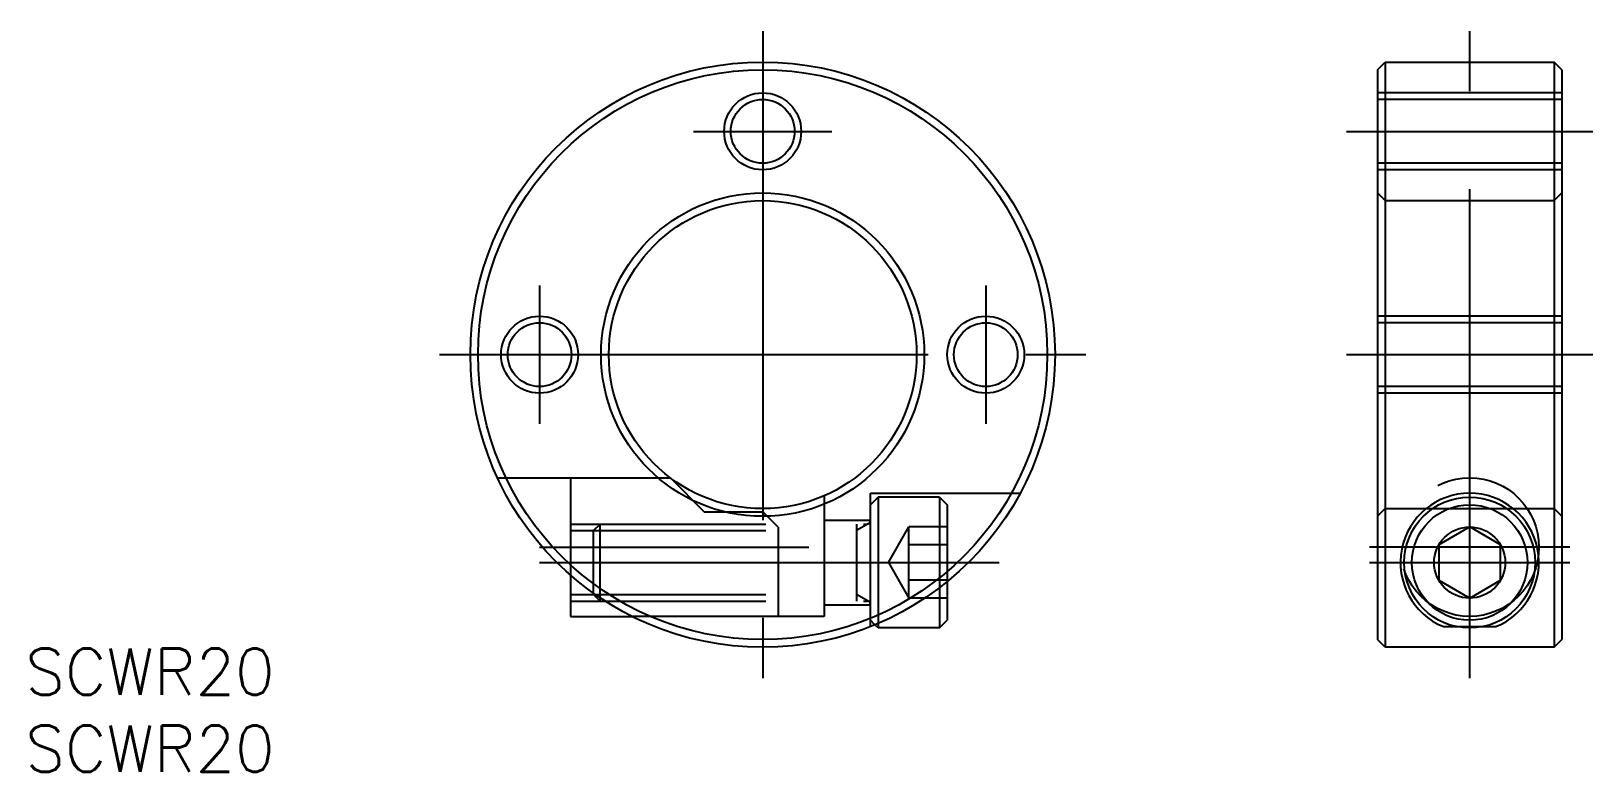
# Model space of a CAD drawing. Extents: x -48 to 54, y -27 to 21.
import ezdxf

# ---------------------------------------------------------------- set-up
doc = ezdxf.new("R2010")
doc.units = 0
doc.linetypes.add('CENTER', pattern=[50.8, 31.75, -6.35, 6.35, -6.35])
doc.linetypes.add('DASHED', pattern=[19.05, 12.7, -6.35])
doc.layers.get('0').update_dxf_attribs({"linetype": 'CONTINUOUS'})
doc.layers.add('CENTER', color=1, linetype='CENTER')
doc.styles.get("Standard").update_dxf_attribs({"font": 'txt.shx', "height": 3, "bigfont": 'bigfont.shx'})

msp = doc.modelspace()

# ---------------------------------------------------------------- linework, layer by layer
at = {"color": 7, "linetype": 'CONTINUOUS'}
for p, q in [((39.95, 18.5), (40.45, 19)), ((39.95, 18.5), (39.95, -18.5)), ((40.45, 19), (51.45, 19)), ((40.45, 19), (40.45, -19)), ((51.95, 18.5), (51.45, 19)), ((51.45, 19), (51.45, -19)), ((51.95, 18.5), (51.95, -18.5)), ((45.95, -11.19), (43.95, -12.35)), ((47.95, -12.35), (45.95, -11.19)), ((43.95, -12.35), (43.95, -14.65)), ((47.95, -14.65), (47.95, -12.35)), ((-12.5, -14.31), (-12.5, -17)), ((11.5, -15.12), (11.5, -17.75)), ((12, -14.73), (12, -17.25)), ((43.95, -14.65), (45.95, -15.81)), ((45.95, -15.81), (47.95, -14.65)), ((-12.5, -17), (-8.49, -17)), ((11.5, -17.75), (12, -17.25)), ((7.5, -17.75), (7.29, -17.54)), ((7.5, -17.46), (7.5, -17.75)), ((11.5, -17.75), (7.5, -17.75)), ((44.24, -17.66), (45.1, -17.66)), ((46.8, -17.66), (47.66, -17.66)), ((40.45, -19), (39.95, -18.5)), ((51.45, -19), (40.45, -19)), ((51.45, -19), (51.95, -18.5))]:
    msp.add_line(p, q, dxfattribs=at)
at = {"color": 3, "linetype": 'DASHED'}
for p, q in [((51.95, 17), (39.95, 17)), ((51.95, 16.57), (39.95, 16.57)), ((51.95, 12.43), (39.95, 12.43)), ((51.95, 12), (39.95, 12)), ((40.45, 10), (39.95, 10.5)), ((51.95, 10.5), (51.45, 10)), ((40.45, 10), (51.45, 10)), ((51.95, 2.5), (39.95, 2.5)), ((51.95, 2.07), (39.95, 2.07)), ((51.95, -2.07), (39.95, -2.07)), ((51.95, -2.5), (39.95, -2.5)), ((-17.23, -8), (-6, -8)), ((-12.5, -8), (-12.5, -14.31)), ((-6, -8), (-3.8, -10.2)), ((7, -9), (16.73, -9)), ((7, -17.66), (7, -9)), ((4, -9.17), (4, -17)), ((7.5, -9.25), (7, -9.75)), ((7.5, -9.25), (7.5, -17.46)), ((11.5, -9.25), (7.5, -9.25)), ((11.5, -9.25), (11.5, -15.12)), ((11.5, -9.25), (12, -9.75)), ((12, -9.75), (12, -14.73)), ((39.95, -10.5), (40.45, -10)), ((40.45, -10), (51.45, -10)), ((51.95, -10.5), (51.45, -10)), ((-12.5, -11), (6.8, -11)), ((-11, -11.43), (-10.57, -11)), ((-10.57, -16), (-10.57, -11)), ((-3.8, -10.2), (0, -10.2)), ((1, -11.2), (0, -10.2)), ((4, -10.75), (7, -10.75)), ((6.9, -10.97), (6.1, -11.43)), ((6.1, -11), (6.1, -16)), ((-12.5, -11.43), (6.1, -11.43)), ((-11, -15.57), (-11, -11.43)), ((1, -11.2), (1, -17)), ((8.17, -13.5), (9.5, -11.19)), ((9.5, -15.81), (9.5, -11.19)), ((12, -11.19), (9.5, -11.19)), ((12, -12.35), (9.5, -12.35)), ((8.17, -13.5), (9.5, -15.81)), ((12, -14.65), (9.5, -14.65)), ((-12.5, -15.57), (6.1, -15.57)), ((-12.5, -16), (6.8, -16)), ((-10.57, -16), (-11, -15.57)), ((6.9, -16.03), (6.1, -15.57)), ((12, -15.81), (9.5, -15.81)), ((4, -17), (-8.49, -17)), ((4, -16.25), (7, -16.25)), ((7.29, -17.54), (7, -17.25)), ((45.1, -17.66), (46.8, -17.66))]:
    msp.add_line(p, q, dxfattribs=at)
at = {"color": 7, "linetype": 'CONTINUOUS'}
for centre, radius in [((0, 0), 19), ((0, 0), 18.5), ((0, 14.5), 2.07), ((0, 0), 10.5), ((0, 0), 10), ((-14.5, 0), 2.07), ((14.5, 0), 2.07), ((45.95, -13.5), 4.25), ((45.95, -13.5), 3.75), ((45.95, -13.5), 2.31)]:
    msp.add_circle(centre, radius, dxfattribs=at)
at = {"color": 3, "linetype": 'CONTINUOUS'}
for centre in [(0, 14.5), (-14.5, 0), (14.5, 0)]:
    msp.add_circle(centre, 2.5, dxfattribs=at)
at = {"color": 3, "linetype": 'DASHED'}
msp.add_circle((45.95, -12.5), 4.5, dxfattribs=at)
at = {"color": 7, "linetype": 'CONTINUOUS'}
msp.add_arc((45.95, -13.5), 4.5, 292.2974, 247.7026, dxfattribs=at)
at = {"color": 3, "linetype": 'DASHED'}
for centre, start, end in [((6.8, -10.8), 270, 0), ((6.8, -16.2), 0, 90)]:
    msp.add_arc(centre, 0.2, start, end, dxfattribs=at)
at = {"layer": 'CENTER', "color": 1, "linetype": 'CENTER'}
for p, q in [((0, 21), (0, -21)), ((45.95, -21), (45.95, 21)), ((-4.5, 14.5), (4.5, 14.5)), ((37.95, 14.5), (53.95, 14.5)), ((-14.5, 4.5), (-14.5, -4.5)), ((14.5, 4.5), (14.5, -4.5)), ((-21, 0), (21, 0)), ((37.95, 0), (53.95, 0)), ((-14.5, -12.5), (3, -12.5)), ((52.45, -12.5), (39.45, -12.5)), ((-14.5, -13.5), (15.37, -13.5)), ((39.45, -13.5), (52.45, -13.5))]:
    msp.add_line(p, q, dxfattribs=at)

# ---------------------------------------------------------------- texts
at = {"color": 7, "linetype": 'CONTINUOUS'}
for p in [(-47.92, -22.09), (-47.92, -27.09)]:
    msp.add_text('SCWR20', height=3, dxfattribs=at).set_placement(p)

doc.saveas('drawing.dxf')
